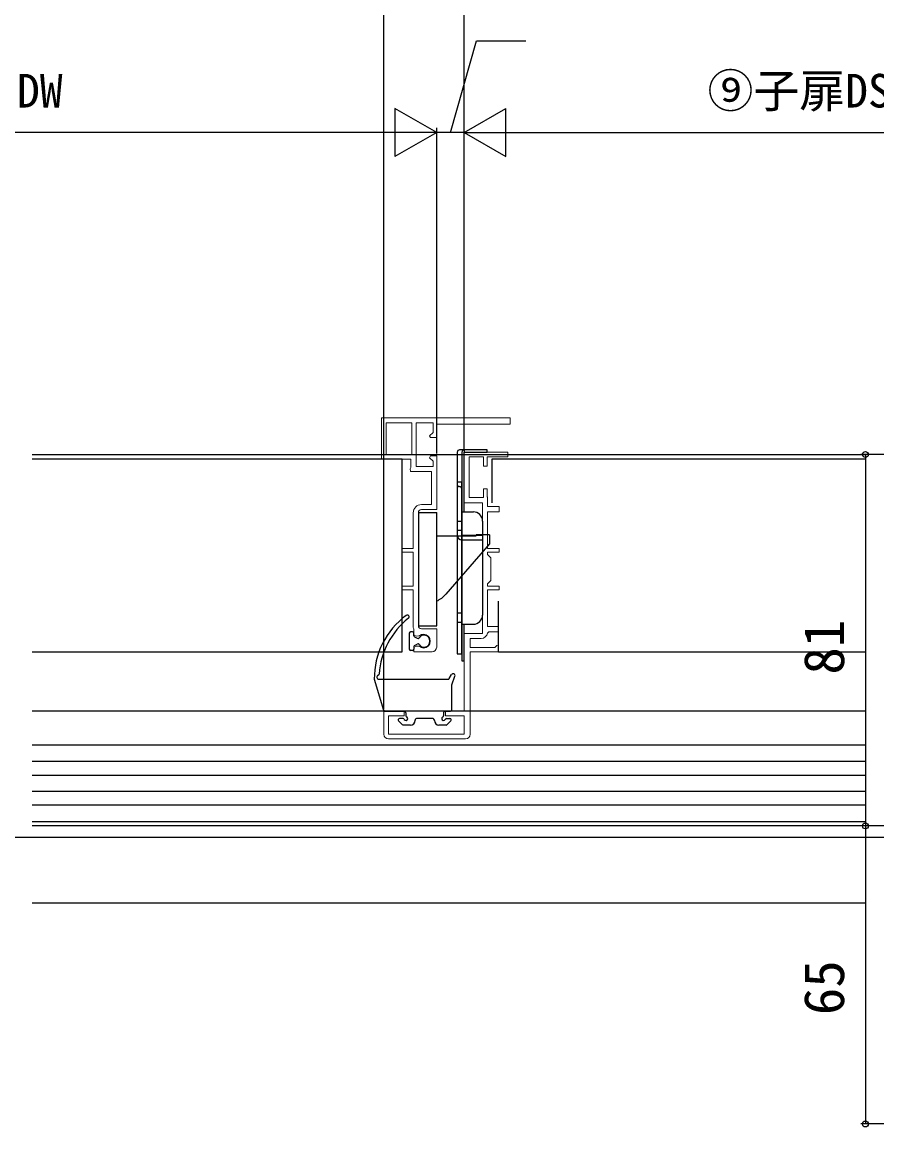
# Model space of a CAD drawing. Units: millimetres, scale not verified. Extents: x -525 to 525, y -783 to 779.
# Drawn here: x -92.7 to 93.8, y -509.5 to -268.6 of the extents above; entities that cross this region are included whole.
import ezdxf
from ezdxf.enums import TextEntityAlignment as Align

# ---------------------------------------------------------------- set-up
doc = ezdxf.new("R2010")
doc.units = ezdxf.units.MM
doc.header["$LTSCALE"] = 4
doc.layers.add('0-4_YKK_11E', color=7, linetype='Continuous', lineweight=18)
for name, color, linetype in [('0-5_YKK_12', 2, 'Continuous'), ('0-6_YKK_13', 4, 'Continuous'), ('0-7_YKK_D', 6, 'Continuous')]:
    doc.layers.add(name, color=color, linetype=linetype)
doc.styles.add('ＭＳ ゴシック', font='')
doc.styles.get('ＭＳ ゴシック').set_extended_font_data('MS Gothic')

msp = doc.modelspace()

# ---------------------------------------------------------------- linework, layer by layer
at = {"layer": '0-4_YKK_11E'}
for p, q in [((-6.229, -400.207), (-6.229, -375.607)), ((4.071, -424.907), (-12.729, -424.907))]:
    msp.add_line(p, q, dxfattribs=at)
for points in [[(13.771, -354.907), (-14.229, -354.907), (-14.229, -363.907), (-7.829, -363.907), (-7.829, -365.741), (-8.029, -366.024), (-7.929, -366.607), (-3.329, -366.607), (-3.329, -373.807), (-5.529, -373.807)], [(-5.529, -374.907), (-2.229, -374.907), (-2.229, -363.207), (-3.605, -363.207), (-3.766, -363.594), (-3.029, -364.331), (-3.029, -365.507), (-6.729, -365.507), (-6.729, -356.007), (-3.029, -356.007), (-3.029, -358.082), (-3.766, -358.819), (-3.605, -359.207), (-2.229, -359.207), (-2.229, -356.307), (13.771, -356.307), (13.771, -354.907)], [(7.771, -401.907), (7.771, -373.407), (3.771, -373.407), (3.771, -362.407), (13.271, -362.407), (13.271, -363.407), (8.771, -363.407), (8.771, -365.407), (7.971, -365.407), (7.971, -363.407), (4.871, -363.407), (4.871, -372.307), (7.971, -372.307), (7.971, -370.407), (8.771, -370.407), (8.771, -372.107), (8.821, -372.239), (8.871, -372.371), (8.871, -374.207), (11.371, -374.207), (11.371, -375.407), (8.871, -375.407), (8.871, -383.407), (11.371, -383.407), (11.371, -384.207), (8.871, -384.207), (8.871, -384.707), (9.571, -385.407), (9.571, -390.407), (8.871, -391.107), (8.871, -391.607), (11.371, -391.607), (11.371, -392.407), (8.871, -392.407), (8.871, -400.407), (11.271, -400.407), (11.271, -401.607), (9.144, -401.607), (8.849, -401.854)], [(-7.329, -375.607), (-7.329, -383.407), (-9.829, -383.407), (-9.829, -384.207), (-7.329, -384.207), (-7.329, -391.607), (-9.829, -391.607), (-9.829, -392.407), (-7.329, -392.407), (-7.329, -400.607), (-7.279, -400.772), (-7.229, -400.938), (-7.229, -402.235), (-6.702, -402.54), (-6.121, -402.482)], [(-13.729, -423.907), (-13.729, -418.907), (-9.329, -418.907), (-9.329, -419.907), (-12.729, -419.907), (-12.729, -423.907), (3.771, -423.907), (3.771, -419.907), (-0.329, -419.907), (-0.329, -418.907), (3.771, -418.907), (3.771, -401.907), (7.771, -401.907)], [(-2.229, -404.907), (-2.229, -400.907), (-5.529, -400.907)], [(-6.121, -404.732), (-6.702, -404.674), (-7.229, -404.978), (-7.229, -405.907), (-3.229, -405.907)], [(7.471, -403.007), (5.071, -403.007), (5.071, -405.007), (10.447, -405.007), (10.9, -404.553), (11.271, -404.706), (11.271, -405.907), (5.071, -405.907), (5.071, -423.907)]]:
    msp.add_lwpolyline(points, dxfattribs=at)
msp.add_lwpolyline([(-13.229, -356.007), (-13.229, -362.907), (-7.629, -362.907), (-7.629, -356.007)], close=True, dxfattribs=at)
for centre, radius, start, end in [((-5.529, -375.607), 1.8, 90.00001, 179.99999), ((-5.529, -375.607), 0.7, 90.00001, 179.99999), ((-5.529, -400.207), 0.7, 180.00001, 269.99999), ((-5.129, -403.607), 1.5, 228.59038, 131.40962), ((7.471, -401.607), 1.4, 269.99999, 349.83576), ((-3.229, -404.907), 1, 270.00001, 359.99999), ((-12.729, -423.907), 1, 180.00001, 269.99999), ((4.071, -423.907), 1, 270.00001, 359.99999)]:
    msp.add_arc(centre, radius, start, end, dxfattribs=at)
at = {"layer": '0-5_YKK_12'}
for p, q in [((-90.479, -362.907), (91.323, -362.906)), ((91.323, -418.907), (-90.479, -418.907)), ((-90.479, -426.207), (91.323, -426.207)), ((-90.479, -429.807), (91.323, -429.807)), ((-90.479, -432.807), (91.323, -432.807)), ((-90.479, -436.307), (91.323, -436.307)), ((-90.479, -439.307), (91.323, -439.307)), ((-90.479, -442.907), (91.323, -442.907)), ((91.323, -443.907), (-90.479, -443.907)), ((426.034, -446.407), (-359.869, -446.407))]:
    msp.add_line(p, q, dxfattribs=at)
at = {"layer": '0-6_YKK_13'}
for p, q in [((2.271, -362.407), (2.271, -369.407)), ((2.271, -362.407), (2.271, -369.407)), ((3.771, -361.907), (2.771, -361.907)), ((3.771, -361.907), (2.771, -361.907)), ((8.771, -361.907), (3.771, -361.907)), ((3.771, -361.907), (3.771, -362.407)), ((3.771, -361.907), (3.771, -362.407)), ((-9.729, -363.907), (-90.479, -363.907)), ((-9.729, -405.906), (-9.729, -363.906)), ((9.771, -363.907), (9.771, -373.407)), ((91.323, -363.907), (9.771, -363.907)), ((2.271, -368.907), (2.271, -380.507)), ((2.771, -369.907), (2.771, -369.907)), ((2.771, -369.907), (2.771, -369.907)), ((-6.207, -375.557), (-2.207, -375.557)), ((-6.207, -375.557), (-6.207, -400.257)), ((-2.207, -400.257), (-2.207, -375.557)), ((3.271, -375.407), (5.771, -375.407)), ((2.271, -377.407), (3.271, -377.407)), ((7.771, -377.407), (7.771, -397.907)), ((-2.207, -380.607), (6.393, -380.607)), ((3.271, -379.507), (2.271, -379.507)), ((2.271, -380.507), (2.271, -406.407)), ((9.293, -380.407), (6.393, -380.407)), ((6.393, -380.607), (6.393, -380.407)), ((9.293, -380.407), (9.293, -382.407)), ((9.293, -382.407), (-0.214, -393.343)), ((3.271, -381.507), (7.771, -381.507)), ((11.271, -405.907), (11.271, -394.907)), ((3.271, -397.507), (2.271, -397.507)), ((3.271, -399.507), (2.271, -399.507)), ((3.271, -399.907), (5.771, -399.907)), ((-8.207, -401.856), (-8.207, -405.356)), ((-7.507, -401.556), (-7.907, -401.556)), ((-7.207, -402.42), (-7.207, -401.856)), ((-6.207, -400.257), (-2.207, -400.257)), ((-7.207, -404.793), (-7.207, -405.356)), ((-7.04, -402.689), (-6.463, -402.975)), ((-7.04, -404.524), (-6.463, -404.238)), ((-90.479, -405.907), (-9.729, -405.906)), ((-7.507, -405.656), (-7.907, -405.656)), ((11.271, -405.907), (91.323, -405.907)), ((-15.829, -411.906), (-13.793, -418.693)), ((-14.822, -411.906), (0.27, -411.906)), ((-14.525, -411.906), (-14.526, -411.906)), ((0.529, -411.757), (1.025, -410.905)), ((1.071, -413.106), (1.747, -411.243)), ((1.071, -418.607), (1.071, -413.106)), ((-13.506, -418.907), (-9.229, -418.907)), ((-8.929, -419.207), (-8.929, -419.874)), ((-0.729, -419.207), (-0.729, -419.874)), ((-0.429, -418.907), (0.771, -418.907)), ((-9.741, -421.819), (-10.541, -421.019)), ((-9.561, -420.506), (-10.329, -420.506)), ((-6.929, -420.907), (-6.929, -420.806)), ((-3.029, -420.506), (-6.629, -420.506)), ((-2.729, -420.907), (-2.729, -420.806)), ((-0.096, -420.507), (0.671, -420.507)), ((0.083, -421.819), (0.883, -421.019)), ((-7.929, -421.907), (-9.529, -421.907)), ((-0.129, -421.907), (-1.729, -421.907)), ((91.323, -460.751), (-90.479, -460.751))]:
    msp.add_line(p, q, dxfattribs=at)
for points in [[(3.271, -362.407), (3.271, -407.907), (3.771, -407.907), (3.771, -399.907)], [(3.771, -375.407), (3.771, -362.407), (8.771, -362.407), (8.771, -361.907)], [(2.271, -406.407), (3.271, -406.407), (3.271, -381.507), (3.271, -368.907), (2.271, -368.907)], [(3.271, -380.507), (7.771, -380.507), (7.771, -381.507)]]:
    msp.add_lwpolyline(points, dxfattribs=at)
for centre, radius, start, end in [((2.771, -362.407), 0.5, 90, 180), ((2.771, -362.407), 0.5, 90, 180), ((3.771, -362.407), 0.5, 90, 180.00001), ((3.771, -362.407), 0.5, 90, 180.00001), ((2.771, -369.407), 0.5, 180, 270), ((2.771, -370.407), 0.5, 0.00001, 90), ((5.771, -377.407), 2, 0, 90), ((3.271, -380.507), 1, 180, 270), ((-4.742, -389.407), 6, 295.00246, 319), ((1.17, -411.706), 17, 126.17704, 180.67587), ((2.171, -411.949), 17, 128.36574, 176.0424), ((-8.629, -398.306), 0.4, 308.36574, 126.17704), ((5.771, -397.907), 2, 270, 0), ((-7.907, -401.856), 0.3, 90, 180), ((-7.507, -401.856), 0.3, 0, 90), ((-5.007, -403.606), 1.3, 214.22887, 145.77113), ((-6.907, -402.42), 0.3, 180, 243.62962), ((-6.907, -404.793), 0.3, 116.37038, 180), ((-6.33, -402.706), 0.3, 243.62962, 325.77113), ((-6.33, -404.506), 0.3, 34.22887, 116.37038), ((-7.907, -405.356), 0.3, 180, 270), ((-7.507, -405.356), 0.3, 270, 0), ((-14.822, -411.456), 0.45, 110.76391, 270), ((-15.088, -410.755), 0.3, 290.76391, 356.0424), ((0.27, -411.606), 0.3, 270, 329.7923), ((1.371, -411.107), 0.4, 340.0565, 149.7923), ((-13.506, -418.607), 0.3, 196.69877, 270), ((-9.229, -419.207), 0.3, 0, 90), ((-0.429, -419.207), 0.3, 90, 180), ((0.771, -418.607), 0.3, 270, 0), ((-10.329, -420.806), 0.3, 90, 225), ((-9.561, -420.806), 0.3, 25.37693, 90), ((-8.929, -420.506), 0.4, 205.37693, 64.62307), ((-8.629, -419.874), 0.3, 180, 244.62307), ((-7.929, -420.907), 1, 270, 0), ((-6.629, -420.806), 0.3, 89.99958, 180), ((-3.029, -420.806), 0.3, 0, 89.99958), ((-1.729, -420.907), 1, 180, 270), ((-0.729, -420.507), 0.4, 115.37693, 334.62307), ((-1.029, -419.874), 0.3, 295.37693, 0), ((-0.096, -420.807), 0.3, 90, 154.62307), ((0.671, -420.807), 0.3, 315, 90), ((-9.529, -421.607), 0.3, 225, 270), ((-0.129, -421.607), 0.3, 270, 315)]:
    msp.add_arc(centre, radius, start, end, dxfattribs=at)
at = {"layer": '0-7_YKK_D'}
for p, q in [((-13.729, -418.407), (-13.73, -141.372)), ((-13.729, -418.407), (-13.729, -141.372)), ((3.771, -361.906), (3.771, -141.372)), ((-2.229, -292.683), (-11.322, -287.433)), ((-11.322, -287.433), (-11.322, -297.933)), ((3.771, -292.683), (12.864, -287.433)), ((12.864, -297.933), (12.864, -287.433)), ((-12.729, -292.683), (-170.729, -292.683)), ((-2.229, -292.683), (-20.416, -292.683)), ((-2.229, -292.683), (-11.322, -297.933)), ((-2.229, -362.707), (-2.229, -291.683)), ((-2.229, -362.707), (-2.229, -291.683)), ((3.771, -292.683), (-2.229, -292.683)), ((3.771, -361.407), (3.771, -291.683)), ((3.771, -361.407), (3.771, -291.683)), ((3.771, -292.683), (12.864, -297.933)), ((3.771, -292.683), (21.957, -292.683)), ((14.271, -292.683), (172.271, -292.683)), ((129.683, -362.907), (90.271, -362.907)), ((91.271, -362.907), (91.271, -443.907)), ((129.683, -443.907), (90.271, -443.907)), ((129.683, -443.907), (90.271, -443.907)), ((91.271, -443.907), (91.271, -508.907)), ((209.271, -508.907), (90.271, -508.907))]:
    msp.add_line(p, q, dxfattribs=at)
msp.add_lwpolyline([(0.771, -292.683), (6.422, -272.683), (17.24, -272.683)], dxfattribs=at)
for centre in [(91.271, -362.907), (91.271, -443.907), (91.271, -443.907), (91.271, -508.907)]:
    msp.add_circle(centre, 0.637, dxfattribs=at)

# ---------------------------------------------------------------- texts
at = {"layer": '0-7_YKK_D', "style": 'ＭＳ ゴシック'}
for s, p in [('⑧親扉DW', (-123.775, -289.422)), ('⑨子扉DSW', (56.85, -289.422))]:
    msp.add_text(s, height=7.331, dxfattribs=at).set_placement(p, align=Align.BOTTOM_LEFT)
for s, p in [('81', (89.271, -410.907)), ('65', (89.271, -485.168))]:
    msp.add_text(s, height=8.798, rotation=90, dxfattribs=at).set_placement(p, align=Align.BOTTOM_LEFT)

doc.saveas('drawing.dxf')
